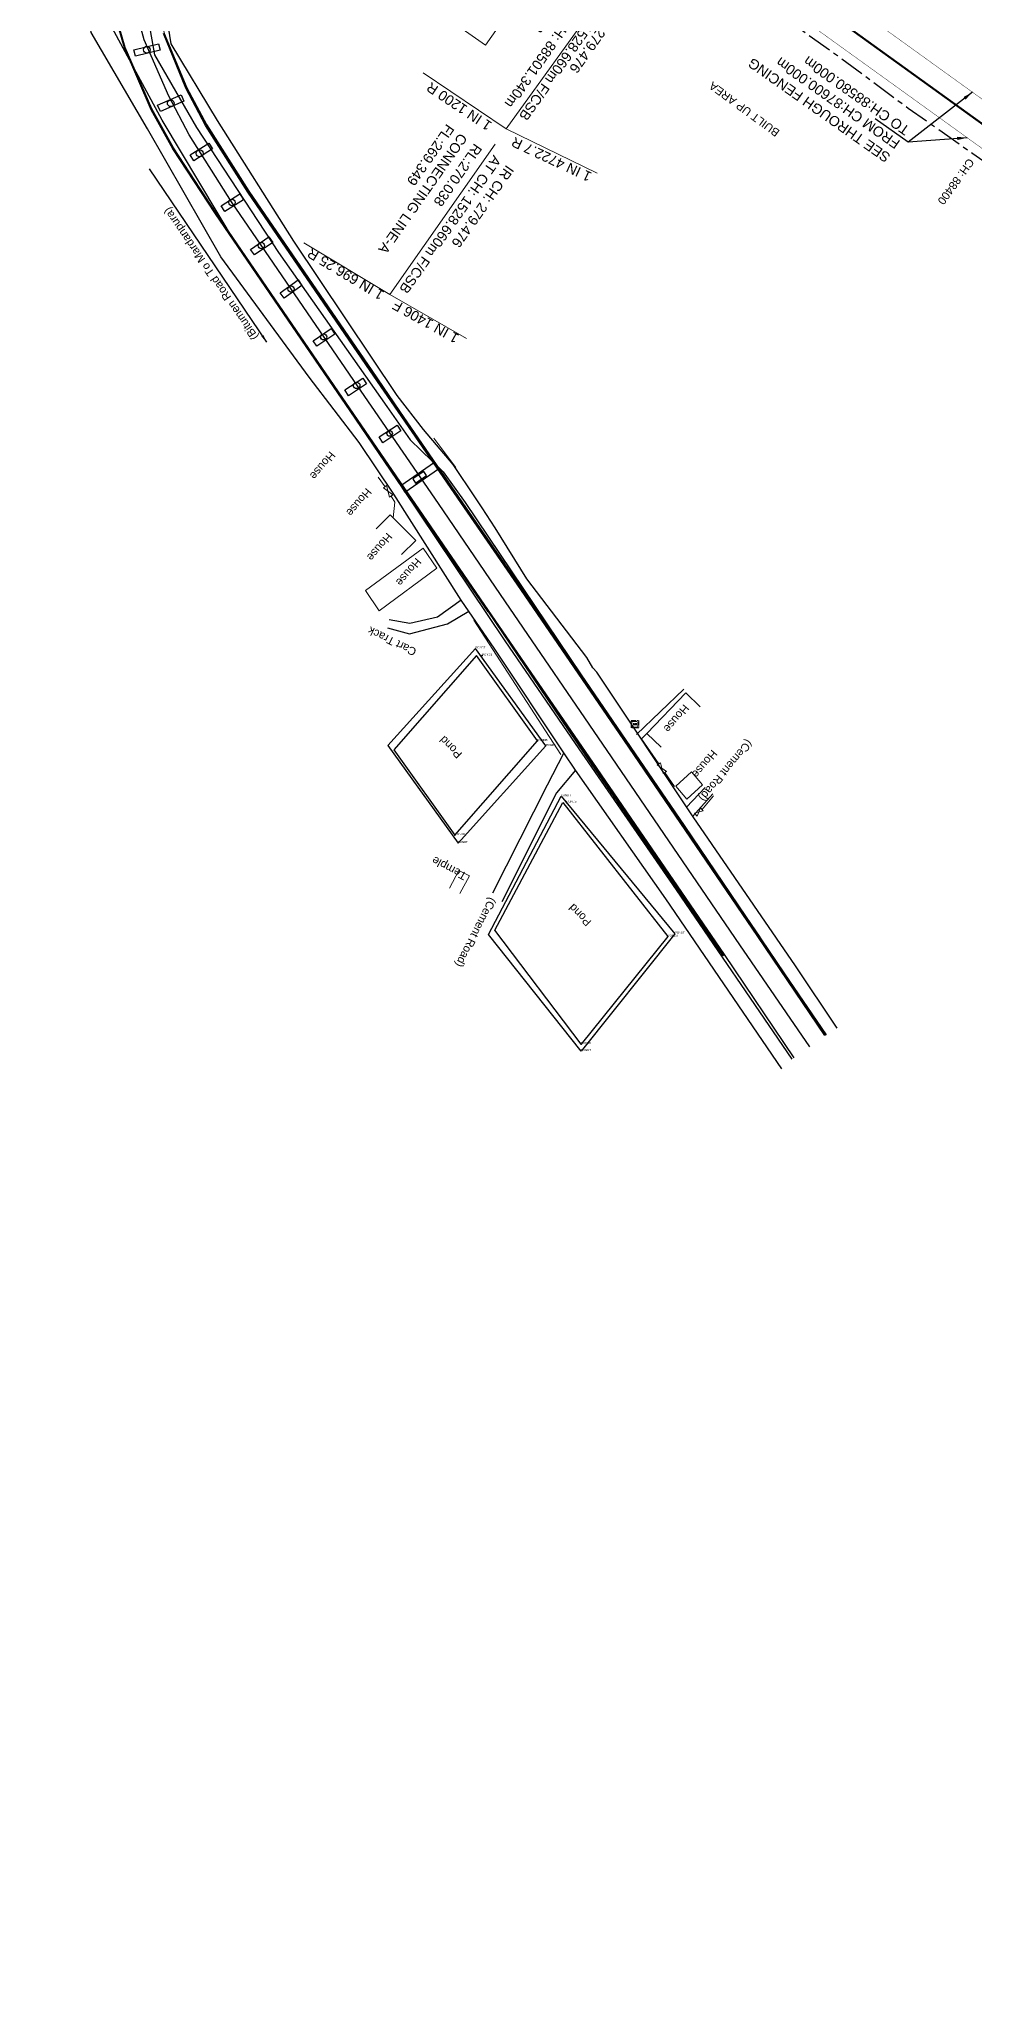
# Model space of a CAD drawing. Header units: metres. Extents: x 658484 to 662957, y 3366848 to 3369569.
# Drawn here: x 661210.4 to 661444.1, y 3367179.4 to 3367664.8 of the extents above; entities that cross this region are included whole.
import ezdxf
from ezdxf.enums import TextEntityAlignment as Align

# ---------------------------------------------------------------- set-up
doc = ezdxf.new("R2010")
doc.units = ezdxf.units.M
doc.header["$MEASUREMENT"] = 0
doc.linetypes.add('CENTER', pattern=[2, 1.25, -0.25, 0.25, -0.25])
doc.linetypes.add('PHANTOM', pattern=[2.5, 1.25, -0.25, 0.25, -0.25, 0.25, -0.25])
for name, color, linetype, lineweight in [('BRIDGE DETAILS PLAN', 7, 'Continuous', 0), ('COMPOUND_WALL', 7, 'Continuous', 13), ('Gate', 7, 'Continuous', 13), ('GRILL', 7, 'Continuous', 13), ('Manhole', 7, 'Continuous', 13), ('NEW DFCC MAIN LINE - SHAMBHU - 05.03.2020$0$Proposed Alignment', 7, 'Continuous', 0), ('NEW DFCC MAIN LINE - SHAMBHU - 05.03.2020$0$Proposed Chainage', 7, 'Continuous', 0), ('Proposed Curve_Details', 10, 'Continuous', 0), ('PROPOSED GRADES IN PLAN', 10, 'Continuous', 0), ('RELIGIOUS_PLACE', 7, 'Continuous', 13), ('RESIDENTIAL_BL_PUC', 7, 'Continuous', 13), ('TOPO_GATE', 7, 'Continuous', 13), ('TOPO_TEXT', 7, 'Continuous', 13)]:
    doc.layers.add(name, color=color, linetype=linetype, lineweight=lineweight)
for name, color, linetype in [('BRIDGE_PARAPET', 7, 'Continuous'), ('CART_TRACK', 34, 'Continuous'), ('details$0$05 02 2020 (PRO)CYAN', 7, 'Continuous'), ('DFCC Boundary', 6, 'CENTER'), ('PIER_OR_ABUTMENT', 7, 'Continuous'), ('POND_BOTTOM', 5, 'Continuous'), ('POND_TOP', 5, 'Continuous'), ('SUB_ROAD_CENTRE', 34, 'Continuous'), ('SUB_ROAD_EDGE', 34, 'Continuous'), ('Village Name', 7, 'Continuous')]:
    doc.layers.add(name, color=color, linetype=linetype)
doc.styles.add('ARIAL', font='arial.ttf')
doc.styles.add('details$0$PDF Arial', font='arial.ttf')
doc.styles.add('NEW DFCC MAIN LINE - SHAMBHU - 05.03.2020$0$Style-Arial', font='arial.ttf')
doc.styles.add('ROMANS', font='romans.shx')
doc.styles.get("Standard").update_dxf_attribs({"font": 'arial.ttf'})
doc.styles.add('Style-Arial', font='arial.ttf')
doc.styles.add('Vill txt', font='arial.ttf', dxfattribs={"height": 3})
doc.linetypes.add('F-LINE', pattern='A,0.6,["X",Standard,S=0.3,R=0,X=0,Y=-0.15],0.1', length=0.7)
doc.dimstyles.new('ISO-25', dxfattribs={"dimtxt": 2.5, "dimasz": 2.5, "dimexe": 1.25, "dimexo": 0.625, "dimtad": 1, "dimtxsty": 'Standard', "dimcen": 2.5, "dimadec": 0, "dimazin": 0, "dimtfac": 1, "dimtmove": 0, "dimatfit": 3, "dimfxl": 1, "dimarcsym": 0})
doc.dimstyles.get("Standard").update_dxf_attribs({"dimtxt": 2.5, "dimasz": 2.5, "dimexe": 0.18, "dimexo": 0.0625, "dimgap": 0.09, "dimtad": 0, "dimtih": 1, "dimtoh": 1, "dimdec": 3, "dimzin": 0, "dimdsep": 46, "dimtxsty": 'Standard', "dimcen": 0.09, "dimadec": 0, "dimazin": 0, "dimtfac": 1, "dimtdec": 3, "dimtofl": 0, "dimtmove": 0, "dimatfit": 3, "dimfxl": 1, "dimtolj": 1, "dimtzin": 0, "dimarcsym": 0})

# ---------------------------------------------------------------- blocks, each defined once
blk = doc.blocks.new('GT')
at = {"layer": 'Gate'}
for p, q in [((-0.5, -0.5), (-0.5, 0.5)), ((-0.5, 0.5), (0.5, -0.5)), ((0.5, 0.5), (0.5, -0.5))]:
    blk.add_line(p, q, dxfattribs=at)
blk.add_lwpolyline([(0.5, 0.5), (-0.5, -0.5)], dxfattribs=at)
blk = doc.blocks.new('MHS')
at = {"layer": 'Manhole', "linetype": 'PHANTOM'}
for points in [[(-0.92, 0.95), (0.96, 0.95), (0.96, -0.87), (-0.92, -0.87)], [(-0.72, 0.75), (0.76, 0.75), (0.76, -0.67), (-0.72, -0.67)]]:
    blk.add_lwpolyline(points, close=True, dxfattribs=at)
at = {"layer": 'Manhole', "linetype": 'PHANTOM', "style": 'ROMANS', "width": 0.9}
blk.add_text('MH', height=0.55, dxfattribs=at).set_placement((0.03, -0.22), align=Align.CENTER)

msp = doc.modelspace()

# ---------------------------------------------------------------- linework, layer by layer
at = {"layer": 'BRIDGE_PARAPET', "linetype": 'Continuous'}
for points in [[(661228.623, 3367673.46, 279.563), (661231.834, 3367662.536, 279.174), (661238.475, 3367647.123, 278.543), (661243.869, 3367637.373, 278.109), (661254.542, 3367621.073, 277.414), (661285.184, 3367576.397, 275.581), (661306.197, 3367545.639, 274.315), (661322.612, 3367521.786, 273.446), (661348.434, 3367483.653, 272.062), (661381.363, 3367435.704, 270.364), (661381.546, 3367435.864, 270.35), (661348.628, 3367483.818, 272.065), (661322.7331, 3367521.9142, 273.449), (661306.3181, 3367545.7672, 274.318), (661285.3051, 3367576.5252, 275.584), (661254.6631, 3367621.2012, 277.417), (661243.9901, 3367637.5012, 278.112), (661238.5961, 3367647.2512, 278.546), (661231.9551, 3367662.6642, 279.177), (661228.7441, 3367673.5882, 279.566)], [(661241.6438, 3367666.026, 278.836), (661247.2762, 3367652.4159, 278.4116), (661252.1499, 3367643.2257, 278.0291), (661262.7949, 3367626.5368, 277.364), (661314.433, 3367551.392, 274.247), (661330.948, 3367527.324, 273.413), (661356.6081, 3367489.5921, 271.993), (661390.365, 3367440.158, 270.289), (661406.95, 3367415.797, 269.378), (661407.0561, 3367415.8794, 269.392)], [(661407.0561, 3367415.8794, 269.392), (661390.548, 3367440.318, 270.275), (661356.754, 3367489.706, 271.996), (661331.0691, 3367527.4522, 273.416), (661314.5541, 3367551.5202, 274.25), (661262.916, 3367626.665, 277.367), (661252.297, 3367643.307, 278.03), (661247.425, 3367652.48, 278.412), (661241.79, 3367666.069, 278.836)]]:
    msp.add_polyline3d(points, dxfattribs=at)
at = {"layer": 'CART_TRACK', "linetype": 'Continuous'}
for points in [[(661315.956, 3367524.543, 267.662), (661310.055, 3367520.264, 267.498), (661303.113, 3367518.658, 267.16), (661297.947, 3367519.606, 267.105)], [(661297.56, 3367517.583, 266.988), (661302.999, 3367516.106, 267.044), (661312.498, 3367518.621, 267.475), (661317.891, 3367521.766, 267.658)]]:
    msp.add_polyline3d(points, dxfattribs=at)
at = {"layer": 'COMPOUND_WALL', "linetype": 'Continuous'}
for points in [[(661314.641, 3367557.626, 269.338), (661309.137, 3367565.026, 269.144)], [(661296.923, 3367552.856, 269.23), (661295.204, 3367555.275, 269.484)], [(661298.992, 3367545.092, 269.206), (661299.335, 3367548.972, 269.323), (661298.492, 3367550.519, 269.25)], [(661340.819, 3367485.983, 267.836), (661319.1347, 3367519.5491, 267.816)], [(661365.356, 3367483.605, 269.201), (661360.998, 3367489.884, 269.263), (661362.316, 3367491.21, 269.687)], [(661369.283, 3367477.922, 269.162), (661366.826, 3367481.46, 269.192)], [(661376.119, 3367472.105, 267.714), (661379.028, 3367475.647, 267.362)]]:
    msp.add_polyline3d(points, dxfattribs=at)
at = {"layer": 'DFCC Boundary', "lineweight": 25, "ltscale": 5, "flags": 128}
msp.add_lwpolyline([(661255.8909, 3367769.4903), (661349.0748, 3367703.9735), (661358.5389, 3367697.3325), (661367.9882, 3367690.6932), (661375.5584, 3367685.3683), (661385.1321, 3367678.3858), (661395.4789, 3367670.9765), (661409.9853, 3367660.5887), (661418.795, 3367654.0707), (661427.6166, 3367647.495), (661443.8002, 3367636.106), (661461.1044, 3367623.928), (661464.028, 3367621.8711)], dxfattribs=at)
at = {"layer": 'GRILL', "linetype": 'Continuous'}
for points in [[(661390.678, 3367440.293, 270.276), (661356.804, 3367489.773, 271.998), (661331.052, 3367527.333, 273.398), (661314.459, 3367551.433, 274.241), (661293.673, 3367581.894, 275.485), (661262.978, 3367626.706, 277.368), (661252.396, 3367643.333, 278.03), (661247.471, 3367652.56, 278.411), (661241.864, 3367666.119, 278.846), (661239.297, 3367675.24, 279.124), (661238.467, 3367680.277, 279.259), (661238.146, 3367690.853, 279.618), (661240.357, 3367704.906, 280.208), (661244.064, 3367716.582, 280.687), (661248.986, 3367726.731, 281.097), (661256.072, 3367738.774, 281.531), (661266.889, 3367755.466, 281.789), (661285.165, 3367778.523, 282.081), (661290.898, 3367786.849, 282.107)], [(661322.617, 3367521.577, 273.404), (661306.14, 3367545.591, 274.324), (661285.092, 3367576.314, 275.578), (661254.478, 3367621.021, 277.413), (661243.82, 3367637.288, 278.11), (661238.382, 3367647.062, 278.55), (661231.733, 3367662.54, 279.181), (661228.56, 3367673.422, 279.57)]]:
    msp.add_polyline3d(points, dxfattribs=at)
at = {"layer": 'NEW DFCC MAIN LINE - SHAMBHU - 05.03.2020$0$Proposed Alignment', "color": 1, "lineweight": 30, "const_width": 0.5, "flags": 128}
msp.add_lwpolyline([(662022.0284, 3367235.6498, -0.01290533), (661872.2145, 3367336.5865), (661868.1433, 3367339.4892), (661864.0757, 3367342.3969), (661860.0113, 3367345.309), (661855.9495, 3367348.2247), (661851.8897, 3367351.1434), (661847.8316, 3367354.0642), (661843.7744, 3367356.9864), (661839.7178, 3367359.9094), (660850.004, 3368073.0882)], format="xyb", dxfattribs=at)
at = {"layer": 'NEW DFCC MAIN LINE - SHAMBHU - 05.03.2020$0$Proposed Alignment', "color": 1, "linetype": 'F-LINE', "lineweight": 18, "ltscale": 5, "const_width": 0.1, "flags": 128}
for points in [[(662107.6074, 3367187.6497), (662058.5106, 3367218.5243), (662054.2782, 3367221.1861), (662050.0468, 3367223.8482), (662045.8172, 3367226.5114), (662041.5898, 3367229.1763), (662037.365, 3367231.8438), (662033.1456, 3367234.5131), (662028.928, 3367237.1877), (662024.7114, 3367239.869, -0.01290533), (661875.1144, 3367340.6597), (661871.0485, 3367343.5585), (661866.9856, 3367346.4629), (661862.9234, 3367349.3734), (661858.8652, 3367352.2866), (661854.8084, 3367355.2031), (661850.7524, 3367358.1223), (661846.6967, 3367361.0435), (661842.6407, 3367363.966), (661305.8378, 3367750.7813)], [(662101.8454, 3367179.476), (662052.7487, 3367210.3506), (662048.5162, 3367213.0123), (662044.2849, 3367215.6744), (662040.0552, 3367218.3376), (662035.8278, 3367221.0025), (662031.603, 3367223.67), (662027.3837, 3367226.3393), (662023.166, 3367229.0139), (662018.9494, 3367231.6952, -0.01290533), (661869.3524, 3367332.4859), (661865.2865, 3367335.3848), (661861.2237, 3367338.2891), (661857.1614, 3367341.1997), (661853.1032, 3367344.1128), (661849.0464, 3367347.0293), (661844.9904, 3367349.9486), (661840.9347, 3367352.8698), (661836.8788, 3367355.7923), (661300.0759, 3367742.6075)]]:
    msp.add_lwpolyline(points, format="xyb", dxfattribs=at)
at = {"layer": 'PIER_OR_ABUTMENT', "linetype": 'Continuous'}
for points in [[(661240.763, 3367661.932, 276.63), (661234.587, 3367660.436, 276.707), (661234.159, 3367662.033, 276.771), (661240.3355, 3367663.5291, 276.771)], [(661240.115, 3367648.165, 276.159), (661245.966, 3367650.777, 276.187), (661246.655, 3367649.227, 276.155), (661240.8039, 3367646.615, 276.155)], [(661248.249, 3367635.774, 276.354), (661252.914, 3367638.733, 276.363), (661253.824, 3367637.278, 276.342), (661249.159, 3367634.319, 276.342)], [(661255.955, 3367623.084, 275.222), (661260.62, 3367626.043, 275.231), (661261.53, 3367624.588, 275.21), (661256.865, 3367621.629, 275.21)], [(661263.326, 3367612.17, 274.787), (661267.864, 3367615.279, 274.819), (661268.863, 3367613.903, 274.775), (661264.3249, 3367610.7939, 274.775)], [(661270.73, 3367601.349, 274.281), (661275.189, 3367604.54, 274.254), (661276.173, 3367603.176, 274.243), (661271.7139, 3367599.985, 274.243)], [(661278.975, 3367589.35, 273.809), (661283.469, 3367592.4, 273.819), (661284.412, 3367590.998, 273.816), (661279.918, 3367587.948, 273.816)], [(661286.867, 3367577.04, 273.937), (661291.364, 3367580.007, 273.912), (661292.309, 3367578.542, 273.915), (661287.8119, 3367575.575, 273.915)], [(661295.452, 3367565.297, 272.85), (661299.949, 3367568.264, 272.825), (661300.894, 3367566.799, 272.828), (661296.3969, 3367563.832, 272.828)], [(661309.263, 3367558.95, 272.582), (661300.839, 3367553.12, 272.61), (661301.858, 3367551.507, 273.054), (661310.282, 3367557.337, 273.054)], [(661307.3157, 3367555.6322, 267.898), (661306.627, 3367556.665, 267.881), (661303.862, 3367554.792, 268.035), (661304.5508, 3367553.7591, 268.035)]]:
    msp.add_polyline3d(points, close=True, dxfattribs=at)
for centre, radius in [((661237.426, 3367662.0625, 269.199), 0.8352), ((661243.382, 3367648.6635, 269.023), 0.8266), ((661250.6295, 3367636.1645, 268.546), 0.8867), ((661258.6995, 3367623.8785, 268.603), 0.8026), ((661266.0285, 3367613.11, 269.399), 0.8026), ((661273.4275, 3367602.2805, 271.287), 0.7863), ((661281.613, 3367590.291, 271.908), 0.7655), ((661289.841, 3367578.1885, 268.506), 0.8179), ((661298.079, 3367566.15, 267.912), 0.6874)]:
    msp.add_circle(centre, radius, dxfattribs=at)
at = {"layer": 'POND_BOTTOM', "linetype": 'Continuous'}
for points in [[(661314.396, 3367465.818, 265.68), (661335.02, 3367489.329, 266.905), (661319.7391, 3367510.648, 266.533), (661299.0993, 3367487.119, 266.533)], [(661341.3579, 3367473.9161, 266.825), (661367.59, 3367440.44, 268.166), (661345.891, 3367413.581, 265.07), (661324.3396, 3367442.0749, 265.07)]]:
    msp.add_polyline3d(points, close=True, dxfattribs=at)
at = {"layer": 'POND_BOTTOM'}
for p in [(661321.212, 3367510.648, 266.533), (661335.02, 3367489.329, 266.905), (661342.279, 3367473.944, 266.825), (661314.396, 3367465.818, 265.68), (661367.59, 3367440.44, 268.166), (661345.891, 3367413.581, 265.07)]:
    msp.add_point(p, dxfattribs=at)
at = {"layer": 'POND_TOP', "linetype": 'Continuous'}
for points in [[(661315.164, 3367463.83, 266.286), (661337.069, 3367488.079, 267.229), (661319.547, 3367512.447, 267.148), (661297.6329, 3367488.1879, 267.148)], [(661340.92, 3367475.521, 267.323), (661369.367, 3367441.171, 268.03), (661345.922, 3367411.82, 265.812), (661322.8098, 3367441.0028, 265.812)]]:
    msp.add_polyline3d(points, close=True, dxfattribs=at)
at = {"layer": 'Proposed Curve_Details', "color": 6}
msp.add_lwpolyline([(661321.9875, 3367663.2234), (661303.7393, 3367676.0872), (661319.8431, 3367698.9316), (661338.0913, 3367686.0678)], close=True, dxfattribs=at)
at = {"layer": 'Proposed Curve_Details', "color": 0}
msp.add_lwpolyline([(661298.0966, 3367600.9182), (661317.3169, 3367589.8851)], dxfattribs=at)
at = {"layer": 'PROPOSED GRADES IN PLAN', "linetype": 'Continuous', "lineweight": 0}
msp.add_line((661354.8963, 3367680.7523), (661327.2096, 3367642.3301), dxfattribs=at)
at = {"layer": 'PROPOSED GRADES IN PLAN', "color": 6, "linetype": 'Continuous', "lineweight": 0}
msp.add_line((661324.4488, 3367638.4987), (661298.0966, 3367600.9182), dxfattribs=at)
at = {"layer": 'PROPOSED GRADES IN PLAN', "linetype": 'Continuous', "lineweight": 0, "flags": 128}
msp.add_lwpolyline([(661349.9594, 3367631.2348), (661327.2096, 3367642.3301), (661306.4395, 3367656.2442)], dxfattribs=at)
at = {"layer": 'PROPOSED GRADES IN PLAN', "color": 6, "linetype": 'Continuous', "lineweight": 0, "flags": 128}
msp.add_lwpolyline([(661298.0966, 3367600.9182), (661276.6374, 3367613.7886)], dxfattribs=at)
at = {"layer": 'RELIGIOUS_PLACE', "linetype": 'Continuous'}
msp.add_polyline3d([(661313.0321, 3367452.5772, 267.439), (661315.383, 3367456.99, 267.439), (661317.994, 3367455.599, 268.355), (661315.6431, 3367451.1862, 268.355)], dxfattribs=at)
at = {"layer": 'RESIDENTIAL_BL_PUC', "linetype": 'Continuous'}
for points in [[(661294.6825, 3367542.3404), (661298.228, 3367545.866), (661304.598, 3367539.46), (661301.0525, 3367535.9344)], [(661365.9211, 3367487.7454), (661362.316, 3367491.21), (661372.055, 3367501.344), (661375.6601, 3367497.8794)]]:
    msp.add_lwpolyline(points, dxfattribs=at)
for points in [[(661309.86, 3367532.49), (661306.436, 3367537.538), (661292.0348, 3367526.9309), (661295.463, 3367521.886)], [(661372.32, 3367474.813), (661369.574, 3367478.057), (661373.511, 3367481.61), (661376.257, 3367478.366)]]:
    msp.add_lwpolyline(points, close=True, dxfattribs=at)
at = {"layer": 'SUB_ROAD_CENTRE', "linetype": 'Continuous'}
msp.add_polyline3d([(661403.05, 3367412.92, 268.555), (661385.601, 3367438.353, 269.534), (661352.437, 3367486.964, 271.293), (661327.003, 3367524.131, 272.658), (661310.255, 3367548.689, 273.524), (661289.135, 3367579.401, 274.793), (661258.601, 3367624.049, 276.618), (661248.026, 3367640.817, 277.255), (661242.915, 3367650.423, 277.622), (661236.774, 3367664.518, 278.167), (661234.052, 3367674.26, 278.524)], dxfattribs=at)
at = {"layer": 'SUB_ROAD_EDGE', "linetype": 'Continuous'}
for points in [[(661396.091, 3367407.425, 268.065), (661367.069, 3367449.905, 268.09), (661344.516, 3367482.002, 267.864), (661341.615, 3367486.365, 267.86), (661324.333, 3367512.304, 267.816), (661315.956, 3367524.543, 267.662), (661299.143, 3367551.037, 267.888), (661290.486, 3367563.935, 267.914), (661277.976, 3367580.236, 267.917), (661255.884, 3367610.271, 268.282), (661237.585, 3367642.255, 268.534), (661223.545, 3367666.337, 268.738), (661220.711, 3367684.608, 268.804), (661222.84, 3367702.53, 268.946), (661224.589, 3367711.57, 269.067), (661240.872, 3367746.721, 269.3), (661243.525, 3367751.028, 269.207)], [(661398.649, 3367409.821, 268.134), (661369.787, 3367452.162, 268.19), (661344.531, 3367488.728, 267.996), (661326.93, 3367514.379, 267.856), (661301.293, 3367552.592, 267.939), (661280.846, 3367582.764, 267.884), (661259.832, 3367613.404, 268.125), (661241.261, 3367644.439, 268.481), (661228.784, 3367667.508, 268.638), (661225.699, 3367683.907, 268.755), (661227.002, 3367700.862, 268.878), (661229.821, 3367710.434, 268.955), (661244.739, 3367743.404, 269.168), (661247.996, 3367747.332, 269.258), (661253.355, 3367746.261, 269.337)], [(661253.355, 3367746.261, 269.337), (661254.564, 3367743.072, 269.294), (661251.098, 3367737.233, 269.319), (661238.469, 3367707.57, 269.111), (661235.303, 3367683.302, 268.852), (661239.343, 3367660.804, 268.626), (661249.83, 3367642.639, 268.4), (661270.306, 3367611.359, 268.12), (661297.405, 3367572.936, 267.755), (661303.248, 3367564.596, 267.856), (661311.427, 3367556.596, 267.734), (661316.973, 3367548.916, 267.711), (661345.901, 3367505.821, 267.86), (661371.637, 3367468.169, 268.095), (661396.721, 3367431.121, 268.1), (661407.102, 3367415.891, 268.112)], [(661409.905, 3367417.524, 267.982), (661399.448, 3367433.17, 268.064), (661373.952, 3367470.334, 268.049), (661349.821, 3367506.488, 267.822), (661348.85, 3367507.632, 267.825), (661347.363, 3367510.157, 267.84), (661332.39, 3367529.808, 267.831), (661324.433, 3367542.559, 267.786), (661321.158, 3367547.563, 267.808), (661319.516, 3367550.072, 267.836), (661313.972, 3367558.418, 267.806), (661306.546, 3367567.183, 267.858), (661299.923, 3367575.66, 267.74), (661274.167, 3367614.255, 268.01), (661255.074, 3367644.406, 268.377), (661243.514, 3367663.502, 268.58), (661240.327, 3367683.339, 268.636), (661242.958, 3367707.542, 268.984)], [(661399.166, 3367410.158, 268.441), (661381.752, 3367435.982, 269.461), (661348.857, 3367484.068, 271.189), (661322.768, 3367521.94, 272.61), (661306.424, 3367545.734, 273.447), (661285.329, 3367576.576, 274.698), (661254.711, 3367621.193, 276.524), (661244.038, 3367637.523, 277.245), (661238.651, 3367647.258, 277.659), (661232.003, 3367662.629, 278.262), (661228.815, 3367673.506, 278.663)], [(661406.847, 3367415.72, 268.432), (661390.088, 3367440.433, 269.4), (661356.573, 3367489.59, 271.132), (661330.821, 3367527.2, 272.587), (661314.206, 3367551.36, 273.453), (661293.252, 3367581.791, 274.667), (661262.691, 3367626.436, 276.517), (661252.099, 3367643.101, 277.169), (661247.148, 3367652.486, 277.546), (661241.543, 3367666.081, 278.025)], [(661359.766, 3367490.948, 268.036), (661371.592, 3367502.249, 267.777)], [(661341.5346, 3367486.1809, 267.8442), (661341.507, 3367486.193, 267.844), (661337.45, 3367478.308, 267.888), (661323.762, 3367451.336, 267.88)], [(661344.517, 3367481.994, 267.864), (661339.806, 3367476.346, 267.869), (661326.08, 3367449.136, 267.871)], [(661376.936, 3367477.728, 267.658), (661372.243, 3367472.765, 268.059)], [(661373.862, 3367470.508, 268.059), (661378.815, 3367476.093, 267.57)]]:
    msp.add_polyline3d(points, dxfattribs=at)

# ---------------------------------------------------------------- block references
at = {"layer": 'Manhole', "linetype": 'Continuous'}
msp.add_blockref('MHS', (661359.338, 3367493.461, 267.91), dxfattribs=at)
at = {"layer": 'TOPO_GATE'}
for p, xscale, zscale, rotation in [((661297.7075, 3367551.6875), 2.814841026022422, 2.814841026022422, 124.0000000000003), ((661366.091, 3367482.5335), 2.59872064689305, 2.59872064689305, 124.0000000000003), ((661375.343, 3367471.549), 1.990573786488541, 1.990573786488541, 42.00000000000031)]:
    msp.add_blockref('GT', p, dxfattribs=dict(at, xscale=xscale, zscale=zscale, rotation=rotation))

# ---------------------------------------------------------------- texts
at = {"layer": 'details$0$05 02 2020 (PRO)CYAN', "color": 1, "insert": (661421.9741, 3367633.6925), "char_height": 2.507069, "width": 63.232959, "attachment_point": 1, "rotation": 144.82122, "style": 'details$0$PDF Arial'}
msp.add_mtext('SEE THROUGH FENCING\\PFROM CH:87600.000m\\PTO CH:88580.000m', dxfattribs=at)
at = {"layer": 'NEW DFCC MAIN LINE - SHAMBHU - 05.03.2020$0$Proposed Chainage', "color": 1, "lineweight": 0, "insert": (661443.467, 3367634.5334), "char_height": 2, "attachment_point": 4, "rotation": 234.223822, "line_spacing_factor": 0.6, "style": 'NEW DFCC MAIN LINE - SHAMBHU - 05.03.2020$0$Style-Arial'}
msp.add_mtext('CH: 88400', dxfattribs=at)
at = {"layer": 'POND_BOTTOM'}
for p in [(661321.212, 3367510.648, 266.533), (661335.02, 3367489.329, 266.905), (661342.279, 3367473.944, 266.825), (661314.396, 3367465.818, 265.68), (661367.59, 3367440.44, 268.166), (661345.891, 3367413.581, 265.07)]:
    msp.add_text('PONDB', height=0.5, dxfattribs=at).set_placement(p)
at = {"layer": 'POND_TOP'}
for p in [(661319.547, 3367512.447, 267.148), (661337.069, 3367488.079, 267.229), (661340.92, 3367475.521, 267.323), (661315.164, 3367463.83, 266.286), (661369.367, 3367441.171, 268.03), (661345.922, 3367411.82, 265.812)]:
    msp.add_text('PONDT', height=0.5, dxfattribs=at).set_placement(p)
at = {"layer": 'PROPOSED GRADES IN PLAN', "linetype": 'Continuous', "lineweight": 0, "insert": (661348.8503, 3367681.9371), "char_height": 2.5, "attachment_point": 4, "rotation": 234.818733, "line_spacing_factor": 1.08, "style": 'Style-Arial'}
msp.add_mtext('AT DFC {\\C256;CH: 88501.340m\\PFL:269.481m\\P}', dxfattribs=at)
at = {"layer": 'PROPOSED GRADES IN PLAN', "color": 1, "linetype": 'Continuous', "lineweight": 0, "insert": (661354.9769, 3367678.4142), "char_height": 2.5, "width": 43.641181, "attachment_point": 4, "rotation": 234.818733, "line_spacing_factor": 1.08, "style": 'Style-Arial'}
msp.add_mtext('AT CH: 1528.660m F/CSB', dxfattribs=at)
at = {"layer": 'PROPOSED GRADES IN PLAN', "color": 0, "linetype": 'Continuous', "lineweight": 0, "char_height": 2.5, "attachment_point": 4, "rotation": 234.818733, "line_spacing_factor": 1.08, "style": 'Style-Arial'}
for insert in [(661357.7201, 3367676.3353), (661328.2711, 3367632.7373)]:
    msp.add_mtext('IR CH: 279.476', dxfattribs=dict(at, insert=insert))
at = {"layer": 'PROPOSED GRADES IN PLAN', "lineweight": 13, "char_height": 2.5, "line_spacing_factor": 0.84, "style": 'Style-Arial'}
for s, insert, attachment_point, rotation in [('1 IN 1200 R', (661323.8753, 3367643.7492), 7, 146.181427), ('1 IN 4722.7 R', (661329.2636, 3367640.3648), 9, 154.928068)]:
    msp.add_mtext(s, dxfattribs=dict(at, insert=insert, attachment_point=attachment_point, rotation=rotation))
at = {"layer": 'PROPOSED GRADES IN PLAN', "color": 6, "lineweight": 0, "insert": (661318.4498, 3367639.4065), "char_height": 2.5, "width": 41.913124, "attachment_point": 4, "rotation": 234.961109, "line_spacing_factor": 1.08, "style": 'Style-Arial'}
msp.add_mtext('RL:270.038\\PCONNECTING LINE-A', dxfattribs=at)
at = {"layer": 'PROPOSED GRADES IN PLAN', "color": 6, "lineweight": 0, "insert": (661313.3643, 3367642.9915), "char_height": 2.5, "attachment_point": 4, "rotation": 234.961109, "line_spacing_factor": 1.08, "style": 'Style-Arial'}
msp.add_mtext('FL:269.349', dxfattribs=at)
at = {"layer": 'PROPOSED GRADES IN PLAN', "color": 6, "linetype": 'Continuous', "lineweight": 0, "insert": (661325.0695, 3367635.1867), "char_height": 2.5, "width": 41.687763, "attachment_point": 4, "rotation": 234.818733, "line_spacing_factor": 1.08, "style": 'Style-Arial'}
msp.add_mtext('AT CH: 1528.660m F/CSB', dxfattribs=at)
at = {"layer": 'PROPOSED GRADES IN PLAN', "color": 6, "lineweight": 13, "insert": (661296.9805, 3367601.5327), "char_height": 2.5, "attachment_point": 7, "rotation": 149.050229, "line_spacing_factor": 0.84, "style": 'Style-Arial'}
msp.add_mtext('1 IN 696.25 R', dxfattribs=at)
at = {"layer": 'PROPOSED GRADES IN PLAN', "color": 7, "lineweight": 13, "insert": (661315.6676, 3367590.7436), "char_height": 2.5, "attachment_point": 7, "rotation": 150.818733, "line_spacing_factor": 0.84, "style": 'Style-Arial'}
msp.add_mtext('1 IN 1406 F', dxfattribs=at)
at = {"layer": 'SUB_ROAD_EDGE', "color": 7, "linetype": 'Continuous', "style": 'ARIAL'}
msp.add_text('(Bitumen Road To Mardanpura)', height=2, rotation=124.453128, dxfattribs=at).set_placement((661265.3625, 3367590.367))
at = {"layer": 'SUB_ROAD_EDGE', "color": 8, "linetype": 'Continuous'}
for s, rotation, p in [('Cart Track', 154.015577, (661304.9939, 3367512.266)), ('(Cement Road)', 230, (661387.4166, 3367489.8704)), ('(Cement Road)', 243.092696, (661323.0588, 3367450.4445))]:
    msp.add_text(s, height=2, rotation=rotation, dxfattribs=at).set_placement(p)
at = {"layer": 'TOPO_TEXT', "style": 'ARIAL'}
for s, rotation, p in [('House', 230, (661283.1828, 3367561.8671)), ('House', 230, (661292.2559, 3367552.6847)), ('House', 230, (661297.428, 3367541.5217)), ('House', 230, (661304.656, 3367535.2594)), ('House', 230, (661371.5658, 3367498.6678)), ('Pond', 135.003087, (661316.3568, 3367486.1928)), ('House', 230, (661378.6267, 3367487.3021)), ('Temple', 151.953716, (661317.5383, 3367456.2061)), ('Pond', 135.003087, (661348.6581, 3367444.2338))]:
    msp.add_text(s, height=2, rotation=rotation, dxfattribs=at).set_placement(p)
at = {"layer": 'Village Name', "style": 'Vill txt'}
msp.add_text('BUILT UP AREA', height=2, rotation=143.672966, dxfattribs=at).set_placement((661395.7066, 3367641.7793))

# ---------------------------------------------------------------- leaders
at = {"layer": 'BRIDGE DETAILS PLAN', "color": 10}
for points in [[(661443.6856, 3367651.4494), (661427.6282, 3367638.9762)], [(661442.3748, 3367640.0682), (661427.6282, 3367638.9762), (661419.3992, 3367644.7771)]]:
    msp.add_leader(points, dimstyle='ISO-25', override={"dimtxt": 0.5, "dimtad": 0}, dxfattribs=at)
at = {"layer": 'SUB_ROAD_EDGE', "color": 7, "linetype": 'Continuous'}
msp.add_leader([(661267.3787, 3367588.9456), (661238.0976, 3367632.3324)], dimstyle='Standard', override={"dimasz": 2, "dimgap": 0.09, "dimtad": 0}, dxfattribs=at)

doc.saveas('drawing.dxf')
